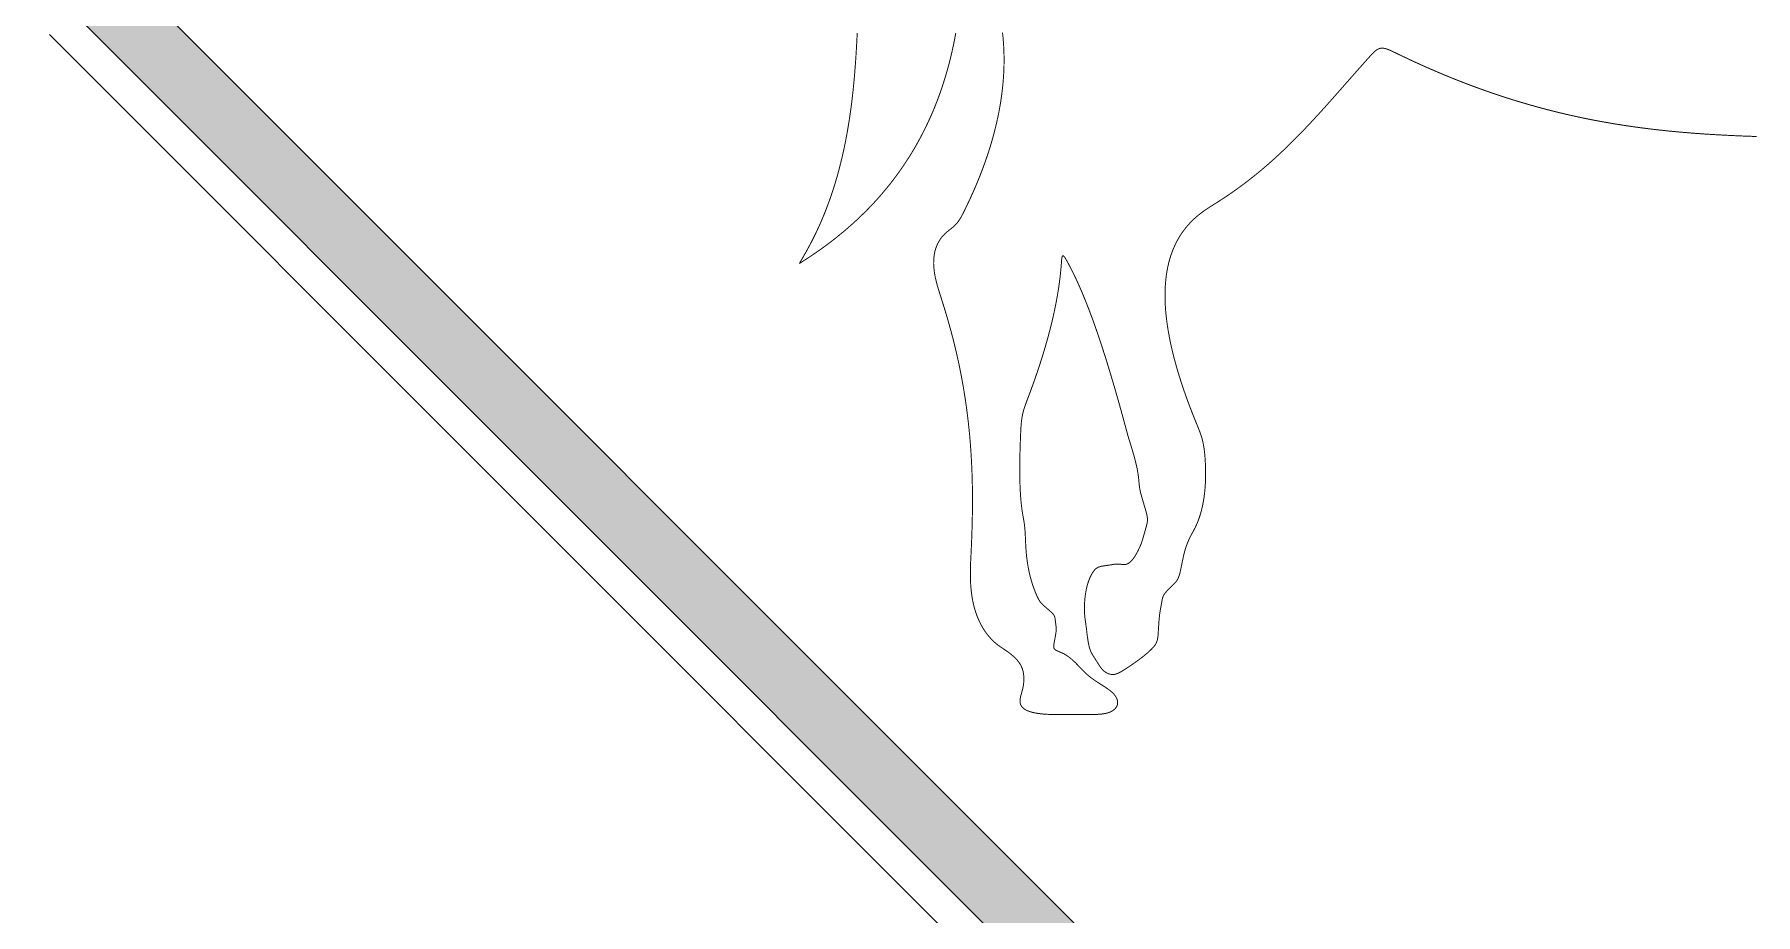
# Model space of a CAD drawing. Extents: x 126 to 330, y 37 to 256.
# Drawn here: x 128 to 235, y 92 to 146.7 of the extents above; entities that cross this region are included whole.
import ezdxf

# ---------------------------------------------------------------- set-up
doc = ezdxf.new("R2010")
doc.units = 0
doc.header["$MEASUREMENT"] = 0
doc.linetypes.add('CENTERX2', pattern=[101.6, 63.5, -12.7, 12.7, -12.7])
doc.layers.get('0').update_dxf_attribs({"linetype": 'CONTINUOUS'})
for name, color, linetype in [('L35', 3, 'CONTINUOUS'), ('LAYER_2', 7, 'CONTINUOUS'), ('TBLK25', 1, 'CONTINUOUS')]:
    doc.layers.add(name, color=color, linetype=linetype)

# ---------------------------------------------------------------- blocks, each defined once
blk = doc.blocks.new('HORSE')
at = {"layer": 'LAYER_2', "color": 20, "linetype": 'CONTINUOUS', "const_width": 0.003}
for points in [[(-2.4986, 6.7631), (-2.4988, 6.7581), (-2.4991, 6.7531), (-2.4993, 6.7481), (-2.4996, 6.7431), (-2.4998, 6.738), (-2.5001, 6.733), (-2.5004, 6.7279), (-2.5007, 6.7228), (-2.5009, 6.7177), (-2.5012, 6.7126), (-2.5015, 6.7075), (-2.5019, 6.7024), (-2.5022, 6.6972), (-2.5025, 6.6921), (-2.5028, 6.6869), (-2.5032, 6.6818), (-2.5035, 6.6766), (-2.5039, 6.6714), (-2.5043, 6.6662), (-2.5047, 6.661), (-2.5051, 6.6557), (-2.5055, 6.6505), (-2.5059, 6.6453), (-2.5063, 6.64), (-2.5067, 6.6348), (-2.5072, 6.6295), (-2.5076, 6.6242), (-2.5081, 6.6189), (-2.5086, 6.6136), (-2.5091, 6.6083), (-2.5096, 6.603), (-2.5101, 6.5977), (-2.5107, 6.5924), (-2.5112, 6.587), (-2.5118, 6.5817), (-2.5124, 6.5763), (-2.513, 6.571), (-2.5136, 6.5656), (-2.5142, 6.5602), (-2.5148, 6.5549), (-2.5155, 6.5495), (-2.5161, 6.5441), (-2.5168, 6.5387), (-2.5175, 6.5333), (-2.5182, 6.5279), (-2.519, 6.5225), (-2.5197, 6.517), (-2.5205, 6.5116), (-2.5213, 6.5062), (-2.5221, 6.5007), (-2.5229, 6.4953), (-2.5237, 6.4899), (-2.5246, 6.4844), (-2.5255, 6.479), (-2.5264, 6.4735), (-2.5273, 6.4681), (-2.5282, 6.4626), (-2.5292, 6.4571), (-2.5302, 6.4517), (-2.5311, 6.4462), (-2.5322, 6.4407), (-2.5332, 6.4352), (-2.5343, 6.4297), (-2.5353, 6.4243), (-2.5364, 6.4188), (-2.5376, 6.4133), (-2.5387, 6.4078), (-2.5399, 6.4023), (-2.5411, 6.3968), (-2.5423, 6.3913), (-2.5435, 6.3858), (-2.5448, 6.3803), (-2.546, 6.3748), (-2.5473, 6.3694), (-2.5487, 6.3639), (-2.55, 6.3584), (-2.5514, 6.3529), (-2.5528, 6.3474), (-2.5542, 6.3419), (-2.5557, 6.3364), (-2.5572, 6.3309), (-2.5587, 6.3254), (-2.5602, 6.3199), (-2.5618, 6.3144), (-2.5634, 6.3089), (-2.565, 6.3034), (-2.5666, 6.2979), (-2.5683, 6.2925), (-2.57, 6.287), (-2.5717, 6.2815), (-2.5735, 6.276), (-2.5753, 6.2705), (-2.5771, 6.2651), (-2.5789, 6.2596), (-2.5808, 6.2541), (-2.5827, 6.2487), (-2.5846, 6.2432), (-2.5866, 6.2378), (-2.5886, 6.2323), (-2.5906, 6.2269), (-2.5926, 6.2214), (-2.5947, 6.216), (-2.5968, 6.2106), (-2.599, 6.2051), (-2.6012, 6.1997), (-2.6034, 6.1943), (-2.6056, 6.1889), (-2.6079, 6.1835), (-2.6102, 6.1781), (-2.6125, 6.1727), (-2.6149, 6.1673), (-2.6173, 6.1619), (-2.6198, 6.1565), (-2.6223, 6.1512), (-2.6248, 6.1458), (-2.6273, 6.1404), (-2.6299, 6.1351), (-2.6325, 6.1297), (-2.6352, 6.1244), (-2.6379, 6.1191), (-2.6406, 6.1138), (-2.6434, 6.1085), (-2.6462, 6.1032), (-2.649, 6.0979), (-2.6519, 6.0926), (-2.6548, 6.0873), (-2.6577, 6.082), (-2.6606, 6.0769), (-2.6635, 6.0719), (-2.6662, 6.0671), (-2.6688, 6.0627), (-2.6711, 6.0587), (-2.6732, 6.0552), (-2.6749, 6.0523), (-2.6763, 6.05), (-2.6772, 6.0483), (-2.6778, 6.0472), (-2.6779, 6.0466), (-2.6775, 6.0465), (-2.6767, 6.0469), (-2.6755, 6.0476), (-2.6737, 6.0487), (-2.6715, 6.0502), (-2.6688, 6.0519), (-2.6658, 6.0538), (-2.6625, 6.056), (-2.6589, 6.0583), (-2.6551, 6.0608), (-2.6512, 6.0633), (-2.6473, 6.0659), (-2.6434, 6.0685), (-2.6395, 6.0711), (-2.6356, 6.0737), (-2.6317, 6.0764), (-2.6278, 6.079), (-2.624, 6.0817), (-2.6202, 6.0844), (-2.6163, 6.0871), (-2.6125, 6.0898), (-2.6087, 6.0925), (-2.605, 6.0952), (-2.6012, 6.0979), (-2.5974, 6.1007), (-2.5937, 6.1035), (-2.59, 6.1062), (-2.5863, 6.109), (-2.5826, 6.1118), (-2.5789, 6.1146), (-2.5752, 6.1175), (-2.5716, 6.1203), (-2.568, 6.1231), (-2.5643, 6.126), (-2.5607, 6.1289), (-2.5572, 6.1318), (-2.5536, 6.1347), (-2.55, 6.1376), (-2.5465, 6.1405), (-2.5429, 6.1434), (-2.5394, 6.1464), (-2.5359, 6.1493), (-2.5324, 6.1523), (-2.529, 6.1553), (-2.5255, 6.1583), (-2.5221, 6.1613), (-2.5186, 6.1643), (-2.5152, 6.1674), (-2.5118, 6.1704), (-2.5085, 6.1735), (-2.5051, 6.1766), (-2.5017, 6.1796), (-2.4984, 6.1827), (-2.4951, 6.1859), (-2.4918, 6.189), (-2.4885, 6.1921), (-2.4852, 6.1953), (-2.482, 6.1984), (-2.4787, 6.2016), (-2.4755, 6.2048), (-2.4723, 6.208), (-2.4691, 6.2112), (-2.4659, 6.2145), (-2.4627, 6.2177), (-2.4596, 6.221), (-2.4564, 6.2242), (-2.4533, 6.2275), (-2.4502, 6.2308), (-2.4471, 6.2341), (-2.444, 6.2375), (-2.441, 6.2408), (-2.4379, 6.2441), (-2.4349, 6.2475), (-2.4319, 6.2509), (-2.4289, 6.2543), (-2.4259, 6.2577), (-2.423, 6.2611), (-2.42, 6.2645), (-2.4171, 6.268), (-2.4142, 6.2714), (-2.4113, 6.2749), (-2.4084, 6.2784), (-2.4055, 6.2819), (-2.4026, 6.2854), (-2.3998, 6.289), (-2.397, 6.2925), (-2.3942, 6.2961), (-2.3914, 6.2996), (-2.3886, 6.3032), (-2.3859, 6.3068), (-2.3831, 6.3104), (-2.3804, 6.314), (-2.3777, 6.3177), (-2.375, 6.3213), (-2.3723, 6.325), (-2.3697, 6.3287), (-2.367, 6.3324), (-2.3644, 6.3361), (-2.3618, 6.3398), (-2.3592, 6.3436), (-2.3566, 6.3473), (-2.354, 6.3511), (-2.3515, 6.3549), (-2.349, 6.3587), (-2.3464, 6.3625), (-2.3439, 6.3663), (-2.3415, 6.3701), (-2.339, 6.374), (-2.3366, 6.3779), (-2.3341, 6.3817), (-2.3317, 6.3856), (-2.3293, 6.3895), (-2.3269, 6.3935), (-2.3246, 6.3974), (-2.3222, 6.4014), (-2.3199, 6.4053), (-2.3176, 6.4093), (-2.3153, 6.4133), (-2.313, 6.4173), (-2.3107, 6.4214), (-2.3085, 6.4254), (-2.3063, 6.4295), (-2.3041, 6.4336), (-2.3019, 6.4376), (-2.2997, 6.4417), (-2.2975, 6.4459), (-2.2954, 6.45), (-2.2933, 6.4541), (-2.2911, 6.4583), (-2.2891, 6.4625), (-2.287, 6.4667), (-2.2849, 6.4709), (-2.2829, 6.4751), (-2.2809, 6.4794), (-2.2789, 6.4836), (-2.2769, 6.4879), (-2.2749, 6.4922), (-2.2729, 6.4965), (-2.271, 6.5008), (-2.2691, 6.5051), (-2.2672, 6.5095), (-2.2653, 6.5138), (-2.2634, 6.5182), (-2.2616, 6.5226), (-2.2597, 6.527), (-2.2579, 6.5314), (-2.2561, 6.5359), (-2.2544, 6.5403), (-2.2526, 6.5448), (-2.2508, 6.5493), (-2.2491, 6.5538), (-2.2474, 6.5583), (-2.2457, 6.5628), (-2.244, 6.5674), (-2.2424, 6.572), (-2.2407, 6.5765), (-2.2391, 6.5811), (-2.2375, 6.5858), (-2.2359, 6.5904), (-2.2344, 6.595), (-2.2328, 6.5997), (-2.2313, 6.6044), (-2.2298, 6.6091), (-2.2283, 6.6138), (-2.2268, 6.6185), (-2.2254, 6.6232), (-2.2239, 6.628), (-2.2225, 6.6328), (-2.2211, 6.6376), (-2.2197, 6.6424), (-2.2183, 6.6472), (-2.217, 6.652), (-2.2157, 6.6569), (-2.2143, 6.6617), (-2.213, 6.6666), (-2.2118, 6.6715), (-2.2105, 6.6765), (-2.2093, 6.6814), (-2.208, 6.6864), (-2.2068, 6.6913), (-2.2057, 6.6963), (-2.2045, 6.7013), (-2.2033, 6.7063), (-2.2022, 6.7114), (-2.2011, 6.7164), (-2.2, 6.7215), (-2.1989, 6.7266), (-2.1979, 6.7317), (-2.1969, 6.7368), (-2.1958, 6.7419), (-2.1948, 6.7471), (-2.1939, 6.7523), (-2.1929, 6.7574), (-2.192, 6.7626)], [(-2.0465, 6.7644), (-2.046, 6.7597), (-2.0455, 6.755), (-2.045, 6.7503), (-2.0446, 6.7456), (-2.0442, 6.7409), (-2.0438, 6.7362), (-2.0435, 6.7314), (-2.0432, 6.7267), (-2.0429, 6.722), (-2.0426, 6.7172), (-2.0424, 6.7125), (-2.0422, 6.7077), (-2.042, 6.7029), (-2.0419, 6.6982), (-2.0418, 6.6934), (-2.0417, 6.6886), (-2.0417, 6.6838), (-2.0417, 6.679), (-2.0417, 6.6742), (-2.0417, 6.6693), (-2.0418, 6.6645), (-2.0419, 6.6597), (-2.042, 6.6548), (-2.0422, 6.65), (-2.0424, 6.6451), (-2.0426, 6.6402), (-2.0429, 6.6354), (-2.0432, 6.6305), (-2.0435, 6.6256), (-2.0438, 6.6207), (-2.0442, 6.6158), (-2.0446, 6.6109), (-2.045, 6.606), (-2.0455, 6.601), (-2.046, 6.5961), (-2.0465, 6.5912), (-2.0471, 6.5862), (-2.0476, 6.5813), (-2.0482, 6.5763), (-2.0489, 6.5713), (-2.0496, 6.5664), (-2.0503, 6.5614), (-2.051, 6.5564), (-2.0517, 6.5514), (-2.0525, 6.5464), (-2.0533, 6.5413), (-2.0542, 6.5363), (-2.0551, 6.5313), (-2.056, 6.5263), (-2.0569, 6.5212), (-2.0579, 6.5162), (-2.0589, 6.5111), (-2.0599, 6.506), (-2.061, 6.501), (-2.0621, 6.4959), (-2.0632, 6.4908), (-2.0643, 6.4857), (-2.0655, 6.4806), (-2.0667, 6.4755), (-2.0679, 6.4703), (-2.0692, 6.4652), (-2.0705, 6.4601), (-2.0718, 6.4549), (-2.0732, 6.4498), (-2.0746, 6.4446), (-2.076, 6.4395), (-2.0774, 6.4343), (-2.0789, 6.4291), (-2.0804, 6.4239), (-2.0819, 6.4187), (-2.0835, 6.4135), (-2.0851, 6.4083), (-2.0867, 6.4031), (-2.0884, 6.3979), (-2.09, 6.3926), (-2.0918, 6.3874), (-2.0935, 6.3822), (-2.0953, 6.3769), (-2.0971, 6.3716), (-2.0989, 6.3664), (-2.1008, 6.3611), (-2.1027, 6.3558), (-2.1046, 6.3505), (-2.1065, 6.3452), (-2.1085, 6.3399), (-2.1105, 6.3346), (-2.1126, 6.3293), (-2.1146, 6.3239), (-2.1167, 6.3186), (-2.1188, 6.3133), (-2.121, 6.3079), (-2.1232, 6.3026), (-2.1254, 6.2972), (-2.1277, 6.2918), (-2.1299, 6.2864), (-2.1322, 6.281), (-2.1346, 6.2757), (-2.1369, 6.2702), (-2.1393, 6.2648), (-2.1418, 6.2594), (-2.1442, 6.254), (-2.1467, 6.2486), (-2.1492, 6.2431), (-2.1518, 6.2377), (-2.1544, 6.2322), (-2.157, 6.2268), (-2.1596, 6.2213), (-2.1623, 6.2158), (-2.1649, 6.2103), (-2.1677, 6.2048), (-2.1705, 6.1994), (-2.1733, 6.194), (-2.1762, 6.1888), (-2.1793, 6.1837), (-2.1824, 6.1789), (-2.1857, 6.1743), (-2.1892, 6.17), (-2.1928, 6.1661), (-2.1965, 6.1625), (-2.2004, 6.1591), (-2.2043, 6.1559), (-2.2082, 6.1528), (-2.2121, 6.1498), (-2.2159, 6.1469), (-2.2196, 6.1438), (-2.2231, 6.1407), (-2.2265, 6.1375), (-2.2297, 6.1342), (-2.2328, 6.1308), (-2.2357, 6.1273), (-2.2384, 6.1237), (-2.241, 6.12), (-2.2434, 6.1161), (-2.2457, 6.1122), (-2.2478, 6.1082), (-2.2497, 6.1041), (-2.2515, 6.0999), (-2.2531, 6.0956), (-2.2546, 6.0912), (-2.2559, 6.0867), (-2.2571, 6.0821), (-2.2581, 6.0774), (-2.2589, 6.0726), (-2.2596, 6.0677), (-2.2601, 6.0627), (-2.2604, 6.0576), (-2.2606, 6.0524), (-2.2607, 6.0471), (-2.2606, 6.0417), (-2.2603, 6.0362), (-2.2598, 6.0306), (-2.2593, 6.0249), (-2.2585, 6.0191), (-2.2576, 6.0132), (-2.2565, 6.0072), (-2.2553, 6.0011), (-2.2539, 5.9949), (-2.2523, 5.9886), (-2.2507, 5.9823), (-2.2489, 5.9758), (-2.247, 5.9694), (-2.245, 5.9629), (-2.243, 5.9564), (-2.241, 5.9499), (-2.2389, 5.9435), (-2.2369, 5.9371), (-2.2349, 5.9308), (-2.233, 5.9246), (-2.231, 5.9184), (-2.2291, 5.9122), (-2.2272, 5.906), (-2.2253, 5.8999), (-2.2235, 5.8938), (-2.2217, 5.8877), (-2.2199, 5.8817), (-2.2181, 5.8756), (-2.2163, 5.8696), (-2.2146, 5.8636), (-2.2129, 5.8575), (-2.2112, 5.8515), (-2.2096, 5.8456), (-2.2079, 5.8396), (-2.2063, 5.8336), (-2.2047, 5.8277), (-2.2032, 5.8217), (-2.2016, 5.8158), (-2.2001, 5.8099), (-2.1986, 5.804), (-2.1972, 5.7981), (-2.1957, 5.7923), (-2.1943, 5.7864), (-2.1929, 5.7806), (-2.1915, 5.7747), (-2.1901, 5.7689), (-2.1888, 5.7631), (-2.1875, 5.7573), (-2.1862, 5.7516), (-2.1849, 5.7458), (-2.1837, 5.74), (-2.1824, 5.7343), (-2.1812, 5.7286), (-2.1801, 5.7228), (-2.1789, 5.7171), (-2.1777, 5.7114), (-2.1766, 5.7058), (-2.1755, 5.7001), (-2.1744, 5.6944), (-2.1734, 5.6888), (-2.1723, 5.6831), (-2.1713, 5.6775), (-2.1703, 5.6719), (-2.1693, 5.6663), (-2.1683, 5.6607), (-2.1674, 5.6551), (-2.1665, 5.6496), (-2.1656, 5.644), (-2.1647, 5.6384), (-2.1638, 5.6329), (-2.1629, 5.6274), (-2.1621, 5.6219), (-2.1613, 5.6164), (-2.1605, 5.6109), (-2.1597, 5.6054), (-2.1589, 5.5999), (-2.1582, 5.5945), (-2.1575, 5.589), (-2.1568, 5.5836), (-2.1561, 5.5781), (-2.1554, 5.5727), (-2.1547, 5.5673), (-2.1541, 5.5619), (-2.1535, 5.5565), (-2.1528, 5.5511), (-2.1523, 5.5458), (-2.1517, 5.5404), (-2.1511, 5.5351), (-2.1506, 5.5297), (-2.15, 5.5244), (-2.1495, 5.5191), (-2.149, 5.5137), (-2.1485, 5.5084), (-2.1481, 5.5032), (-2.1476, 5.4979), (-2.1472, 5.4926), (-2.1467, 5.4873), (-2.1463, 5.4821), (-2.1459, 5.4768), (-2.1456, 5.4716), (-2.1452, 5.4663), (-2.1448, 5.4611), (-2.1445, 5.4559), (-2.1442, 5.4507), (-2.1438, 5.4455), (-2.1435, 5.4403), (-2.1433, 5.4351), (-2.143, 5.43), (-2.1427, 5.4248), (-2.1425, 5.4197), (-2.1422, 5.4145), (-2.142, 5.4094), (-2.1418, 5.4042), (-2.1416, 5.3991), (-2.1414, 5.394), (-2.1412, 5.3889), (-2.1411, 5.3838), (-2.1409, 5.3787), (-2.1408, 5.3736), (-2.1407, 5.3685), (-2.1405, 5.3635), (-2.1404, 5.3584), (-2.1403, 5.3534), (-2.1403, 5.3483), (-2.1402, 5.3433), (-2.1401, 5.3382), (-2.1401, 5.3332), (-2.14, 5.3282), (-2.14, 5.3232), (-2.14, 5.3182), (-2.1399, 5.3132), (-2.1399, 5.3082), (-2.1399, 5.3032), (-2.14, 5.2982), (-2.14, 5.2932), (-2.14, 5.2883), (-2.1401, 5.2833), (-2.1401, 5.2784), (-2.1402, 5.2734), (-2.1402, 5.2685), (-2.1403, 5.2635), (-2.1404, 5.2586), (-2.1405, 5.2537), (-2.1406, 5.2488), (-2.1407, 5.2439), (-2.1408, 5.239), (-2.1409, 5.2341), (-2.141, 5.2292), (-2.1412, 5.2243), (-2.1413, 5.2194), (-2.1415, 5.2145), (-2.1416, 5.2096), (-2.1418, 5.2048), (-2.142, 5.1999), (-2.1421, 5.1951), (-2.1423, 5.1902), (-2.1425, 5.1854), (-2.1427, 5.1805), (-2.1429, 5.1757), (-2.1431, 5.1708), (-2.1433, 5.166), (-2.1435, 5.1612), (-2.1437, 5.1564), (-2.144, 5.1516), (-2.1442, 5.1467), (-2.1444, 5.1419), (-2.1447, 5.1371), (-2.1449, 5.1323), (-2.1451, 5.1275), (-2.1454, 5.1228), (-2.1456, 5.1179), (-2.1459, 5.113), (-2.1461, 5.1079), (-2.1463, 5.1026), (-2.1464, 5.097), (-2.1465, 5.0912), (-2.1465, 5.085), (-2.1465, 5.0784), (-2.1464, 5.0714), (-2.1462, 5.0642), (-2.1459, 5.0568), (-2.1456, 5.0493), (-2.1451, 5.0417), (-2.1445, 5.0341), (-2.1437, 5.0265), (-2.1428, 5.0191), (-2.1418, 5.0119), (-2.1407, 5.0047), (-2.1394, 4.9977), (-2.138, 4.9909), (-2.1365, 4.9842), (-2.1348, 4.9776), (-2.133, 4.9712), (-2.1311, 4.9649), (-2.1291, 4.9587), (-2.127, 4.9527), (-2.1247, 4.9468), (-2.1224, 4.9411), (-2.1199, 4.9355), (-2.1174, 4.93), (-2.1147, 4.9247), (-2.112, 4.9195), (-2.1091, 4.9145), (-2.1061, 4.9096), (-2.1031, 4.9048), (-2.1, 4.9002), (-2.0967, 4.8957), (-2.0934, 4.8914), (-2.09, 4.8872), (-2.0866, 4.8831), (-2.083, 4.8792), (-2.0794, 4.8754), (-2.0757, 4.8717), (-2.072, 4.8682), (-2.0681, 4.8648), (-2.0642, 4.8616), (-2.0603, 4.8585), (-2.0563, 4.8556), (-2.0522, 4.8527), (-2.0481, 4.8499), (-2.0439, 4.8471), (-2.0396, 4.8442), (-2.0353, 4.8413), (-2.031, 4.8383), (-2.0266, 4.8351), (-2.0221, 4.8317), (-2.0177, 4.8281), (-2.0133, 4.8243), (-2.009, 4.8204), (-2.0049, 4.8163), (-2.001, 4.8121), (-1.9974, 4.8078), (-1.9941, 4.8033), (-1.9912, 4.7989), (-1.9887, 4.7943), (-1.9866, 4.7896), (-1.9848, 4.7849), (-1.9833, 4.7801), (-1.9821, 4.7752), (-1.9812, 4.7702), (-1.9806, 4.7652), (-1.9801, 4.76), (-1.98, 4.7548), (-1.98, 4.7496), (-1.9803, 4.7443), (-1.9808, 4.739), (-1.9815, 4.7336), (-1.9824, 4.7283), (-1.9836, 4.7229), (-1.9849, 4.7176), (-1.9864, 4.7123), (-1.9878, 4.7071), (-1.9892, 4.702), (-1.9904, 4.6971), (-1.9913, 4.6923), (-1.9919, 4.6876), (-1.992, 4.6832), (-1.9916, 4.6791), (-1.9906, 4.6751), (-1.9891, 4.6714), (-1.987, 4.668), (-1.9843, 4.6647), (-1.9811, 4.6618), (-1.9773, 4.659), (-1.973, 4.6565), (-1.9681, 4.6543), (-1.9627, 4.6522), (-1.9568, 4.6504), (-1.9506, 4.6488), (-1.9439, 4.6474), (-1.937, 4.6462), (-1.9297, 4.6453), (-1.9222, 4.6444), (-1.9145, 4.6438), (-1.9067, 4.6433), (-1.8987, 4.643), (-1.8906, 4.6428), (-1.8824, 4.6426), (-1.8742, 4.6426), (-1.8659, 4.6425), (-1.8575, 4.6425), (-1.8492, 4.6425), (-1.8408, 4.6425), (-1.8325, 4.6425), (-1.8242, 4.6425), (-1.8158, 4.6425), (-1.8075, 4.6425), (-1.7992, 4.6425), (-1.7908, 4.6425), (-1.7825, 4.6425), (-1.7742, 4.6426), (-1.7661, 4.6427), (-1.7582, 4.6429), (-1.7506, 4.6432), (-1.7434, 4.6437), (-1.7366, 4.6443), (-1.7303, 4.6452), (-1.7245, 4.6463), (-1.7193, 4.6477), (-1.7146, 4.6492), (-1.7104, 4.6509), (-1.7066, 4.6528), (-1.7033, 4.6549), (-1.7003, 4.657), (-1.6977, 4.6593), (-1.6954, 4.6617), (-1.6934, 4.6641), (-1.6917, 4.6666), (-1.6904, 4.6692), (-1.6894, 4.6718), (-1.6886, 4.6746), (-1.6882, 4.6774), (-1.6882, 4.6803), (-1.6884, 4.6833), (-1.6889, 4.6863), (-1.6898, 4.6894), (-1.691, 4.6925), (-1.6925, 4.6956), (-1.6943, 4.6988), (-1.6964, 4.7019), (-1.6988, 4.7049), (-1.7015, 4.7079), (-1.7045, 4.7108), (-1.7078, 4.7137), (-1.7112, 4.7165), (-1.7147, 4.7193), (-1.7184, 4.722), (-1.7222, 4.7246), (-1.726, 4.7272), (-1.7298, 4.7297), (-1.7336, 4.7322), (-1.7374, 4.7346), (-1.7413, 4.737), (-1.7451, 4.7395), (-1.7489, 4.7419), (-1.7527, 4.7444), (-1.7565, 4.7469), (-1.7603, 4.7495), (-1.7641, 4.7521), (-1.768, 4.7549), (-1.7718, 4.7578), (-1.7757, 4.7609), (-1.7796, 4.7641), (-1.7836, 4.7676), (-1.7876, 4.7713), (-1.7917, 4.7752), (-1.7958, 4.7794), (-1.8, 4.7837), (-1.8042, 4.7881), (-1.8085, 4.7925), (-1.8128, 4.7969), (-1.817, 4.8012), (-1.8213, 4.8055), (-1.8256, 4.8095), (-1.8299, 4.8134), (-1.8342, 4.817), (-1.8385, 4.8204), (-1.8428, 4.8236), (-1.8471, 4.8265), (-1.8514, 4.8292), (-1.8556, 4.8316), (-1.8599, 4.8337), (-1.8641, 4.8355), (-1.8682, 4.8372), (-1.872, 4.8388), (-1.8755, 4.8403), (-1.8787, 4.8418), (-1.8814, 4.8434), (-1.8836, 4.8451), (-1.8852, 4.8471), (-1.8863, 4.8492), (-1.8869, 4.8514), (-1.8872, 4.8538), (-1.8872, 4.8563), (-1.887, 4.8588), (-1.8866, 4.8614), (-1.8861, 4.864), (-1.8856, 4.8667), (-1.8852, 4.8693), (-1.8847, 4.8719), (-1.8842, 4.8745), (-1.8837, 4.8772), (-1.8832, 4.8798), (-1.8828, 4.8824), (-1.8823, 4.885), (-1.8818, 4.8877), (-1.8814, 4.8903), (-1.8809, 4.8929), (-1.8805, 4.8954), (-1.8801, 4.8979), (-1.8798, 4.9004), (-1.8796, 4.9028), (-1.8794, 4.9051), (-1.8793, 4.9073), (-1.8794, 4.9094), (-1.8794, 4.9115), (-1.8795, 4.9136), (-1.8797, 4.9155), (-1.8799, 4.9175), (-1.8802, 4.9194), (-1.8804, 4.9213), (-1.8806, 4.9232), (-1.8809, 4.9251), (-1.8811, 4.927), (-1.8814, 4.929), (-1.8816, 4.9309), (-1.8818, 4.9328), (-1.8821, 4.9347), (-1.8823, 4.9366), (-1.8825, 4.9385), (-1.8828, 4.9404), (-1.8831, 4.9423), (-1.8835, 4.9442), (-1.884, 4.9461), (-1.8847, 4.9479), (-1.8855, 4.9497), (-1.8864, 4.9515), (-1.8876, 4.9533), (-1.889, 4.9551), (-1.8905, 4.9568), (-1.8921, 4.9585), (-1.8939, 4.9602), (-1.8957, 4.9619), (-1.8976, 4.9635), (-1.8995, 4.9652), (-1.9014, 4.9669), (-1.9033, 4.9686), (-1.9052, 4.9702), (-1.9071, 4.9719), (-1.909, 4.9736), (-1.9109, 4.9752), (-1.9128, 4.9769), (-1.9147, 4.9786), (-1.9166, 4.9802), (-1.9185, 4.9819), (-1.9204, 4.9836), (-1.9222, 4.9854), (-1.924, 4.9872), (-1.9257, 4.989), (-1.9274, 4.9909), (-1.929, 4.9929), (-1.9305, 4.995), (-1.9319, 4.9971), (-1.9332, 4.9994), (-1.9346, 5.0019), (-1.9359, 5.0044), (-1.9372, 5.0072), (-1.9386, 5.01), (-1.9399, 5.0131), (-1.9414, 5.0164), (-1.9428, 5.0199), (-1.9444, 5.0236), (-1.9459, 5.0275), (-1.9475, 5.0316), (-1.9491, 5.0359), (-1.9507, 5.0404), (-1.9524, 5.0452), (-1.954, 5.0502), (-1.9556, 5.0553), (-1.9572, 5.0607), (-1.9588, 5.0664), (-1.9603, 5.0722), (-1.9618, 5.0783), (-1.9633, 5.0846), (-1.9647, 5.0912), (-1.966, 5.098), (-1.9673, 5.105), (-1.9685, 5.1123), (-1.9696, 5.1198), (-1.9706, 5.1275), (-1.9716, 5.1356), (-1.9724, 5.1438), (-1.9731, 5.1523), (-1.9737, 5.1611), (-1.9742, 5.1699), (-1.9746, 5.1789), (-1.975, 5.1877), (-1.9754, 5.1963), (-1.9758, 5.2047), (-1.9763, 5.2126), (-1.9768, 5.22), (-1.9775, 5.2269), (-1.9782, 5.2331), (-1.979, 5.2389), (-1.9799, 5.2444), (-1.9808, 5.2496), (-1.9817, 5.2546), (-1.9826, 5.2595), (-1.9835, 5.2644), (-1.9843, 5.2694), (-1.9851, 5.2745), (-1.9858, 5.2796), (-1.9865, 5.2849), (-1.9872, 5.2902), (-1.9878, 5.2956), (-1.9884, 5.3011), (-1.9889, 5.3067), (-1.9894, 5.3124), (-1.9899, 5.3181), (-1.9903, 5.3239), (-1.9907, 5.3298), (-1.9911, 5.3357), (-1.9914, 5.3417), (-1.9917, 5.3478), (-1.9919, 5.3539), (-1.9921, 5.3602), (-1.9923, 5.3664), (-1.9925, 5.3728), (-1.9926, 5.3792), (-1.9927, 5.3856), (-1.9928, 5.3921), (-1.9928, 5.3987), (-1.9928, 5.4053), (-1.9928, 5.412), (-1.9928, 5.4187), (-1.9927, 5.4255), (-1.9926, 5.4323), (-1.9925, 5.4392), (-1.9924, 5.4461), (-1.9922, 5.4531), (-1.992, 5.4601), (-1.9918, 5.4671), (-1.9916, 5.4742), (-1.9914, 5.4813), (-1.9911, 5.4885), (-1.9909, 5.4956), (-1.9906, 5.5029), (-1.9903, 5.5101), (-1.99, 5.5174), (-1.9896, 5.5247), (-1.9893, 5.532), (-1.9888, 5.5392), (-1.9883, 5.5465), (-1.9876, 5.5537), (-1.9867, 5.5607), (-1.9857, 5.5677), (-1.9844, 5.5745), (-1.9829, 5.5812), (-1.9812, 5.5878), (-1.9793, 5.5942), (-1.9772, 5.6005), (-1.975, 5.6067), (-1.9728, 5.6129), (-1.9705, 5.619), (-1.9682, 5.625), (-1.9659, 5.6311), (-1.9636, 5.6371), (-1.9614, 5.6431), (-1.9592, 5.6491), (-1.957, 5.655), (-1.9548, 5.661), (-1.9527, 5.6669), (-1.9505, 5.6728), (-1.9484, 5.6786), (-1.9464, 5.6845), (-1.9443, 5.6903), (-1.9423, 5.6962), (-1.9403, 5.702), (-1.9384, 5.7077), (-1.9364, 5.7135), (-1.9345, 5.7192), (-1.9326, 5.7249), (-1.9307, 5.7306), (-1.9289, 5.7363), (-1.9271, 5.742), (-1.9253, 5.7476), (-1.9235, 5.7532), (-1.9218, 5.7588), (-1.9201, 5.7644), (-1.9184, 5.77), (-1.9167, 5.7755), (-1.9151, 5.781), (-1.9134, 5.7865), (-1.9118, 5.792), (-1.9103, 5.7975), (-1.9087, 5.8029), (-1.9072, 5.8083), (-1.9057, 5.8137), (-1.9042, 5.8191), (-1.9028, 5.8245), (-1.9014, 5.8298), (-1.9, 5.8351), (-1.8986, 5.8404), (-1.8973, 5.8457), (-1.8959, 5.851), (-1.8946, 5.8562), (-1.8934, 5.8614), (-1.8921, 5.8666), (-1.8909, 5.8718), (-1.8897, 5.877), (-1.8885, 5.8821), (-1.8874, 5.8872), (-1.8862, 5.8923), (-1.8852, 5.8974), (-1.8841, 5.9025), (-1.883, 5.9075), (-1.882, 5.9125), (-1.881, 5.9176), (-1.88, 5.9225), (-1.8791, 5.9275), (-1.8782, 5.9324), (-1.8772, 5.9374), (-1.8764, 5.9423), (-1.8755, 5.9471), (-1.8747, 5.952), (-1.8739, 5.9568), (-1.8731, 5.9617), (-1.8724, 5.9665), (-1.8716, 5.9713), (-1.8709, 5.976), (-1.8703, 5.9808), (-1.8696, 5.9855), (-1.869, 5.9902), (-1.8684, 5.9949), (-1.8678, 5.9995), (-1.8672, 6.0042), (-1.8667, 6.0088), (-1.8662, 6.0134), (-1.8657, 6.018), (-1.8653, 6.0226), (-1.8648, 6.0271), (-1.8644, 6.0316), (-1.864, 6.0361), (-1.8637, 6.0406), (-1.8634, 6.0451), (-1.863, 6.0495), (-1.8627, 6.0538), (-1.8624, 6.0578), (-1.862, 6.0615), (-1.8615, 6.0647), (-1.8608, 6.0672), (-1.8601, 6.0691), (-1.8591, 6.0701), (-1.8579, 6.0702), (-1.8566, 6.0695), (-1.8551, 6.068), (-1.8535, 6.066), (-1.8517, 6.0634), (-1.8499, 6.0604), (-1.8481, 6.0572), (-1.8462, 6.0539), (-1.8443, 6.0505), (-1.8424, 6.047), (-1.8406, 6.0436), (-1.8387, 6.04), (-1.8368, 6.0365), (-1.835, 6.0329), (-1.8331, 6.0293), (-1.8313, 6.0256), (-1.8294, 6.022), (-1.8275, 6.0182), (-1.8257, 6.0145), (-1.8238, 6.0107), (-1.822, 6.0069), (-1.8202, 6.003), (-1.8183, 5.9991), (-1.8165, 5.9952), (-1.8147, 5.9912), (-1.8128, 5.9872), (-1.811, 5.9832), (-1.8092, 5.9791), (-1.8073, 5.975), (-1.8055, 5.9709), (-1.8037, 5.9667), (-1.8019, 5.9625), (-1.8, 5.9583), (-1.7982, 5.954), (-1.7964, 5.9497), (-1.7946, 5.9453), (-1.7928, 5.9409), (-1.791, 5.9365), (-1.7892, 5.9321), (-1.7874, 5.9276), (-1.7856, 5.923), (-1.7837, 5.9185), (-1.7819, 5.9139), (-1.7801, 5.9092), (-1.7783, 5.9046), (-1.7765, 5.8999), (-1.7747, 5.8951), (-1.7729, 5.8903), (-1.7711, 5.8855), (-1.7693, 5.8807), (-1.7675, 5.8758), (-1.7657, 5.8709), (-1.7639, 5.8659), (-1.7621, 5.8609), (-1.7603, 5.8559), (-1.7585, 5.8508), (-1.7567, 5.8457), (-1.7549, 5.8405), (-1.7531, 5.8354), (-1.7513, 5.8301), (-1.7495, 5.8249), (-1.7477, 5.8196), (-1.7459, 5.8143), (-1.7441, 5.8089), (-1.7423, 5.8035), (-1.7405, 5.7981), (-1.7387, 5.7926), (-1.7369, 5.7871), (-1.7351, 5.7815), (-1.7333, 5.7759), (-1.7315, 5.7703), (-1.7297, 5.7647), (-1.7278, 5.759), (-1.726, 5.7532), (-1.7242, 5.7475), (-1.7224, 5.7416), (-1.7206, 5.7358), (-1.7188, 5.7299), (-1.7169, 5.724), (-1.7151, 5.718), (-1.7133, 5.712), (-1.7115, 5.706), (-1.7096, 5.6999), (-1.7078, 5.6938), (-1.706, 5.6877), (-1.7041, 5.6815), (-1.7023, 5.6752), (-1.7005, 5.669), (-1.6986, 5.6627), (-1.6968, 5.6563), (-1.6949, 5.65), (-1.6931, 5.6435), (-1.6912, 5.6371), (-1.6894, 5.6306), (-1.6875, 5.6241), (-1.6857, 5.6175), (-1.6838, 5.6109), (-1.6819, 5.6042), (-1.6801, 5.5975), (-1.6782, 5.5908), (-1.6763, 5.584), (-1.6744, 5.5772), (-1.6725, 5.5704), (-1.6707, 5.5635), (-1.6688, 5.5566), (-1.6669, 5.5498), (-1.6651, 5.5432), (-1.6634, 5.5368), (-1.6618, 5.5309), (-1.6603, 5.5256), (-1.6591, 5.5208), (-1.658, 5.5169), (-1.6572, 5.5138), (-1.6565, 5.5113), (-1.6559, 5.5092), (-1.6553, 5.5072), (-1.6547, 5.5052), (-1.654, 5.5028), (-1.6531, 5.4998), (-1.6519, 5.496), (-1.6504, 5.4912), (-1.6486, 5.4855), (-1.6466, 5.4791), (-1.6445, 5.472), (-1.6422, 5.4646), (-1.64, 5.4569), (-1.6377, 5.4491), (-1.6356, 5.4413), (-1.6336, 5.4338), (-1.6318, 5.4265), (-1.6301, 5.4195), (-1.6286, 5.4127), (-1.6273, 5.4061), (-1.6261, 5.3998), (-1.625, 5.3937), (-1.6242, 5.3879), (-1.6234, 5.3822), (-1.6228, 5.3769), (-1.6223, 5.3717), (-1.6219, 5.3666), (-1.6214, 5.3618), (-1.621, 5.3571), (-1.6204, 5.3525), (-1.6198, 5.348), (-1.6191, 5.3437), (-1.6182, 5.3394), (-1.6173, 5.3352), (-1.6162, 5.331), (-1.6152, 5.3269), (-1.614, 5.3228), (-1.6128, 5.3187), (-1.6117, 5.3146), (-1.6105, 5.3106), (-1.6093, 5.3065), (-1.6081, 5.3025), (-1.6069, 5.2984), (-1.6057, 5.2944), (-1.6045, 5.2903), (-1.6033, 5.2862), (-1.6021, 5.2822), (-1.6009, 5.2781), (-1.5998, 5.2741), (-1.5987, 5.2701), (-1.5977, 5.2661), (-1.5969, 5.2621), (-1.5962, 5.2582), (-1.5957, 5.2544), (-1.5955, 5.2507), (-1.5955, 5.247), (-1.5957, 5.2434), (-1.5962, 5.2399), (-1.5968, 5.2365), (-1.5975, 5.2331), (-1.5984, 5.2297), (-1.5993, 5.2263), (-1.6002, 5.223), (-1.6012, 5.2196), (-1.6021, 5.2163), (-1.6031, 5.213), (-1.604, 5.2096), (-1.605, 5.2063), (-1.6059, 5.2029), (-1.6069, 5.1996), (-1.6078, 5.1963), (-1.6088, 5.1929), (-1.6098, 5.1895), (-1.6108, 5.1861), (-1.612, 5.1825), (-1.6132, 5.1788), (-1.6146, 5.1749), (-1.6162, 5.1709), (-1.618, 5.1665), (-1.62, 5.162), (-1.6223, 5.1572), (-1.6247, 5.1523), (-1.6272, 5.1474), (-1.6299, 5.1426), (-1.6327, 5.1379), (-1.6355, 5.1334), (-1.6384, 5.1292), (-1.6412, 5.1254), (-1.6441, 5.1221), (-1.6469, 5.1191), (-1.6498, 5.1165), (-1.6527, 5.1143), (-1.6555, 5.1125), (-1.6584, 5.1111), (-1.6612, 5.1101), (-1.6641, 5.1095), (-1.6669, 5.1092), (-1.6698, 5.1092), (-1.6727, 5.1094), (-1.6756, 5.1097), (-1.6785, 5.11), (-1.6814, 5.1103), (-1.6844, 5.1105), (-1.6874, 5.1106), (-1.6904, 5.1106), (-1.6934, 5.1104), (-1.6965, 5.1101), (-1.6996, 5.1098), (-1.7026, 5.1093), (-1.7057, 5.1089), (-1.7088, 5.1084), (-1.7119, 5.1079), (-1.715, 5.1075), (-1.7181, 5.107), (-1.7212, 5.1065), (-1.7243, 5.106), (-1.7274, 5.1056), (-1.7305, 5.1051), (-1.7336, 5.1046), (-1.7367, 5.1041), (-1.7398, 5.1035), (-1.7429, 5.1028), (-1.746, 5.1019), (-1.749, 5.1006), (-1.752, 5.099), (-1.755, 5.0969), (-1.758, 5.0943), (-1.7609, 5.0911), (-1.7638, 5.0874), (-1.7666, 5.0832), (-1.7693, 5.0785), (-1.7719, 5.0736), (-1.7744, 5.0683), (-1.7766, 5.0629), (-1.7787, 5.0573), (-1.7807, 5.0516), (-1.7824, 5.0458), (-1.7839, 5.04), (-1.7853, 5.0341), (-1.7865, 5.028), (-1.7876, 5.022), (-1.7885, 5.0158), (-1.7893, 5.0095), (-1.79, 5.0032), (-1.7906, 4.9969), (-1.791, 4.9905), (-1.7913, 4.9842), (-1.7915, 4.9779), (-1.7916, 4.9718), (-1.7915, 4.9658), (-1.7913, 4.96), (-1.7909, 4.9544), (-1.7905, 4.949), (-1.7899, 4.9438), (-1.7893, 4.9388), (-1.7886, 4.9338), (-1.7879, 4.929), (-1.7873, 4.9242), (-1.7866, 4.9194), (-1.7859, 4.9146), (-1.7853, 4.9098), (-1.7847, 4.9051), (-1.7841, 4.9003), (-1.7836, 4.8955), (-1.783, 4.8908), (-1.7824, 4.886), (-1.7817, 4.8812), (-1.781, 4.8764), (-1.7803, 4.8717), (-1.7795, 4.867), (-1.7787, 4.8625), (-1.7777, 4.858), (-1.7767, 4.8538), (-1.7756, 4.8497), (-1.7744, 4.8459), (-1.7731, 4.8423), (-1.7718, 4.839), (-1.7703, 4.8358), (-1.7688, 4.8329), (-1.7672, 4.83), (-1.7656, 4.8273), (-1.7639, 4.8246), (-1.7622, 4.822), (-1.7606, 4.8194), (-1.7589, 4.8168), (-1.7572, 4.8141), (-1.7556, 4.8115), (-1.7539, 4.8089), (-1.7522, 4.8063), (-1.7506, 4.8036), (-1.7489, 4.801), (-1.7472, 4.7984), (-1.7455, 4.7958), (-1.7438, 4.7932), (-1.7421, 4.7907), (-1.7403, 4.7882), (-1.7385, 4.7859), (-1.7366, 4.7836), (-1.7346, 4.7815), (-1.7325, 4.7795), (-1.7304, 4.7776), (-1.7282, 4.7759), (-1.7259, 4.7744), (-1.7236, 4.7729), (-1.7212, 4.7717), (-1.7189, 4.7706), (-1.7165, 4.7696), (-1.7141, 4.7688), (-1.7117, 4.7682), (-1.7094, 4.7677), (-1.707, 4.7674), (-1.7046, 4.7672), (-1.7022, 4.7672), (-1.6998, 4.7674), (-1.6974, 4.7677), (-1.695, 4.7682), (-1.6926, 4.7689), (-1.69, 4.7698), (-1.6872, 4.7709), (-1.6841, 4.7724), (-1.6807, 4.7742), (-1.6769, 4.7763), (-1.6726, 4.7789), (-1.6679, 4.7818), (-1.6626, 4.7851), (-1.6571, 4.7887), (-1.6513, 4.7926), (-1.6453, 4.7966), (-1.6393, 4.8008), (-1.6334, 4.805), (-1.6275, 4.8091), (-1.6219, 4.8132), (-1.6166, 4.8172), (-1.6115, 4.8212), (-1.6066, 4.825), (-1.6019, 4.8288), (-1.5975, 4.8325), (-1.5934, 4.8361), (-1.5894, 4.8397), (-1.5857, 4.8431), (-1.5823, 4.8465), (-1.5791, 4.8499), (-1.5762, 4.8532), (-1.5736, 4.8565), (-1.5712, 4.8598), (-1.5692, 4.8631), (-1.5675, 4.8664), (-1.5661, 4.8699), (-1.565, 4.8733), (-1.5641, 4.8768), (-1.5635, 4.8803), (-1.563, 4.8838), (-1.5626, 4.8874), (-1.5623, 4.891), (-1.5621, 4.8946), (-1.5619, 4.8981), (-1.5616, 4.9017), (-1.5614, 4.9053), (-1.5611, 4.9089), (-1.5609, 4.9125), (-1.5607, 4.9161), (-1.5604, 4.9196), (-1.5602, 4.9232), (-1.56, 4.9268), (-1.5597, 4.9304), (-1.5595, 4.9339), (-1.5592, 4.9374), (-1.5589, 4.9408), (-1.5586, 4.9442), (-1.5583, 4.9474), (-1.558, 4.9506), (-1.5576, 4.9536), (-1.5572, 4.9566), (-1.5568, 4.9594), (-1.5563, 4.9622), (-1.5559, 4.9649), (-1.5554, 4.9676), (-1.555, 4.9702), (-1.5545, 4.9729), (-1.554, 4.9755), (-1.5535, 4.9781), (-1.553, 4.9807), (-1.5526, 4.9834), (-1.5521, 4.986), (-1.5516, 4.9886), (-1.5511, 4.9912), (-1.5507, 4.9939), (-1.5502, 4.9965), (-1.5497, 4.9991), (-1.5491, 5.0017), (-1.5485, 5.0043), (-1.5477, 5.0068), (-1.5469, 5.0093), (-1.5458, 5.0118), (-1.5446, 5.0142), (-1.5432, 5.0166), (-1.5416, 5.0189), (-1.5399, 5.0211), (-1.538, 5.0234), (-1.536, 5.0256), (-1.5339, 5.0277), (-1.5318, 5.0299), (-1.5297, 5.032), (-1.5275, 5.0342), (-1.5254, 5.0363), (-1.5233, 5.0385), (-1.5211, 5.0406), (-1.519, 5.0428), (-1.5168, 5.0449), (-1.5147, 5.0471), (-1.5125, 5.0492), (-1.5104, 5.0514), (-1.5083, 5.0537), (-1.5061, 5.0562), (-1.5041, 5.059), (-1.502, 5.0623), (-1.5, 5.0662), (-1.4981, 5.0708), (-1.4963, 5.0761), (-1.4945, 5.0824), (-1.4929, 5.0894), (-1.4912, 5.0969), (-1.4896, 5.1049), (-1.4879, 5.1132), (-1.4863, 5.1215), (-1.4845, 5.1298), (-1.4827, 5.1378), (-1.4808, 5.1455), (-1.4788, 5.1527), (-1.4768, 5.1597), (-1.4746, 5.1662), (-1.4723, 5.1725), (-1.47, 5.1785), (-1.4676, 5.1841), (-1.4652, 5.1896), (-1.4626, 5.1947), (-1.4601, 5.1997), (-1.4575, 5.2046), (-1.4549, 5.2093), (-1.4523, 5.214), (-1.4498, 5.2187), (-1.4473, 5.2234), (-1.445, 5.2282), (-1.4427, 5.2331), (-1.4405, 5.2381), (-1.4384, 5.2432), (-1.4364, 5.2485), (-1.4345, 5.2539), (-1.4327, 5.2593), (-1.4309, 5.2649), (-1.4293, 5.2706), (-1.4277, 5.2763), (-1.4263, 5.2821), (-1.4249, 5.2881), (-1.4236, 5.2941), (-1.4224, 5.3002), (-1.4212, 5.3063), (-1.4202, 5.3126), (-1.4192, 5.3189), (-1.4184, 5.3254), (-1.4176, 5.3319), (-1.4169, 5.3385), (-1.4163, 5.3452), (-1.4157, 5.3519), (-1.4153, 5.3588), (-1.4149, 5.3658), (-1.4147, 5.3728), (-1.4145, 5.3799), (-1.4144, 5.3871), (-1.4144, 5.3944), (-1.4144, 5.4018), (-1.4146, 5.4092), (-1.4148, 5.4168), (-1.4152, 5.4244), (-1.4156, 5.4321), (-1.4161, 5.4399), (-1.4167, 5.4478), (-1.4174, 5.4556), (-1.4183, 5.4635), (-1.4193, 5.4713), (-1.4206, 5.479), (-1.422, 5.4866), (-1.4237, 5.494), (-1.4256, 5.5013), (-1.4278, 5.5084), (-1.4301, 5.5153), (-1.4325, 5.5222), (-1.4351, 5.5289), (-1.4377, 5.5355), (-1.4404, 5.5421), (-1.4431, 5.5486), (-1.4457, 5.5551), (-1.4484, 5.5616), (-1.4509, 5.568), (-1.4535, 5.5744), (-1.456, 5.5808), (-1.4585, 5.5872), (-1.4609, 5.5936), (-1.4633, 5.5999), (-1.4657, 5.6062), (-1.4681, 5.6125), (-1.4704, 5.6187), (-1.4726, 5.625), (-1.4749, 5.6312), (-1.4771, 5.6373), (-1.4792, 5.6435), (-1.4814, 5.6496), (-1.4834, 5.6557), (-1.4855, 5.6618), (-1.4875, 5.6679), (-1.4895, 5.6739), (-1.4915, 5.6799), (-1.4934, 5.6859), (-1.4952, 5.6918), (-1.4971, 5.6978), (-1.4989, 5.7037), (-1.5007, 5.7096), (-1.5024, 5.7154), (-1.5041, 5.7212), (-1.5057, 5.727), (-1.5073, 5.7328), (-1.5089, 5.7386), (-1.5105, 5.7443), (-1.512, 5.75), (-1.5135, 5.7557), (-1.5149, 5.7613), (-1.5163, 5.7669), (-1.5176, 5.7725), (-1.519, 5.7781), (-1.5202, 5.7836), (-1.5215, 5.7891), (-1.5227, 5.7946), (-1.5239, 5.8001), (-1.525, 5.8055), (-1.5261, 5.8109), (-1.5271, 5.8163), (-1.5281, 5.8217), (-1.5291, 5.827), (-1.5301, 5.8323), (-1.531, 5.8376), (-1.5318, 5.8428), (-1.5326, 5.848), (-1.5334, 5.8532), (-1.5342, 5.8584), (-1.5349, 5.8635), (-1.5355, 5.8686), (-1.5361, 5.8737), (-1.5367, 5.8788), (-1.5373, 5.8838), (-1.5378, 5.8888), (-1.5382, 5.8937), (-1.5387, 5.8987), (-1.5391, 5.9036), (-1.5394, 5.9085), (-1.5397, 5.9133), (-1.54, 5.9182), (-1.5402, 5.923), (-1.5404, 5.9278), (-1.5405, 5.9325), (-1.5406, 5.9372), (-1.5407, 5.9419), (-1.5407, 5.9466), (-1.5407, 5.9512), (-1.5406, 5.9558), (-1.5405, 5.9604), (-1.5404, 5.9649), (-1.5402, 5.9694), (-1.54, 5.9739), (-1.5397, 5.9784), (-1.5394, 5.9828), (-1.539, 5.9872), (-1.5386, 5.9916), (-1.5382, 5.9959), (-1.5377, 6.0002), (-1.5372, 6.0045), (-1.5367, 6.0088), (-1.536, 6.013), (-1.5354, 6.0172), (-1.5347, 6.0214), (-1.534, 6.0255), (-1.5332, 6.0296), (-1.5324, 6.0337), (-1.5315, 6.0377), (-1.5306, 6.0417), (-1.5297, 6.0457), (-1.5287, 6.0497), (-1.5276, 6.0536), (-1.5266, 6.0575), (-1.5255, 6.0614), (-1.5243, 6.0652), (-1.5231, 6.069), (-1.5218, 6.0728), (-1.5205, 6.0765), (-1.5192, 6.0802), (-1.5178, 6.0839), (-1.5164, 6.0876), (-1.5149, 6.0912), (-1.5134, 6.0948), (-1.5118, 6.0983), (-1.5102, 6.1019), (-1.5086, 6.1054), (-1.5069, 6.1088), (-1.5051, 6.1123), (-1.5034, 6.1157), (-1.5015, 6.119), (-1.4997, 6.1224), (-1.4977, 6.1257), (-1.4958, 6.1289), (-1.4938, 6.1322), (-1.4917, 6.1354), (-1.4896, 6.1386), (-1.4875, 6.1417), (-1.4853, 6.1448), (-1.483, 6.1479), (-1.4807, 6.151), (-1.4784, 6.154), (-1.476, 6.157), (-1.4736, 6.1599), (-1.4711, 6.1629), (-1.4686, 6.1658), (-1.466, 6.1686), (-1.4634, 6.1714), (-1.4608, 6.1742), (-1.4581, 6.177), (-1.4553, 6.1797), (-1.4525, 6.1824), (-1.4497, 6.1851), (-1.4468, 6.1877), (-1.4438, 6.1903), (-1.4409, 6.1929), (-1.4378, 6.1954), (-1.4347, 6.1979), (-1.4316, 6.2004), (-1.4284, 6.2028), (-1.4252, 6.2052), (-1.4219, 6.2076), (-1.4187, 6.2099), (-1.4155, 6.212), (-1.4125, 6.2141), (-1.4096, 6.216), (-1.407, 6.2178), (-1.4047, 6.2193), (-1.4028, 6.2205), (-1.4012, 6.2215), (-1.4, 6.2223), (-1.399, 6.223), (-1.3979, 6.2237), (-1.3968, 6.2244), (-1.3955, 6.2252), (-1.3937, 6.2263), (-1.3915, 6.2277), (-1.3888, 6.2295), (-1.3854, 6.2316), (-1.3816, 6.234), (-1.3775, 6.2366), (-1.373, 6.2395), (-1.3683, 6.2425), (-1.3635, 6.2456), (-1.3587, 6.2488), (-1.3538, 6.252), (-1.349, 6.2552), (-1.3442, 6.2584), (-1.3395, 6.2617), (-1.3348, 6.2649), (-1.3301, 6.2682), (-1.3254, 6.2715), (-1.3208, 6.2747), (-1.3162, 6.278), (-1.3116, 6.2814), (-1.3071, 6.2847), (-1.3025, 6.288), (-1.298, 6.2913), (-1.2936, 6.2947), (-1.2891, 6.2981), (-1.2847, 6.3014), (-1.2803, 6.3048), (-1.2759, 6.3082), (-1.2716, 6.3116), (-1.2673, 6.3151), (-1.263, 6.3185), (-1.2587, 6.3219), (-1.2545, 6.3254), (-1.2502, 6.3288), (-1.246, 6.3323), (-1.2418, 6.3358), (-1.2377, 6.3393), (-1.2335, 6.3428), (-1.2294, 6.3463), (-1.2253, 6.3498), (-1.2213, 6.3533), (-1.2172, 6.3569), (-1.2132, 6.3604), (-1.2092, 6.364), (-1.2052, 6.3676), (-1.2012, 6.3711), (-1.1972, 6.3747), (-1.1933, 6.3783), (-1.1894, 6.3819), (-1.1855, 6.3855), (-1.1816, 6.3891), (-1.1777, 6.3928), (-1.1739, 6.3964), (-1.17, 6.4), (-1.1662, 6.4037), (-1.1624, 6.4074), (-1.1586, 6.411), (-1.1548, 6.4147), (-1.1511, 6.4184), (-1.1473, 6.4221), (-1.1436, 6.4258), (-1.1399, 6.4295), (-1.1362, 6.4332), (-1.1325, 6.4369), (-1.1288, 6.4406), (-1.1251, 6.4444), (-1.1215, 6.4481), (-1.1178, 6.4519), (-1.1142, 6.4556), (-1.1106, 6.4594), (-1.107, 6.4631), (-1.1034, 6.4669), (-1.0998, 6.4707), (-1.0962, 6.4745), (-1.0926, 6.4783), (-1.0891, 6.4821), (-1.0855, 6.4859), (-1.082, 6.4897), (-1.0784, 6.4935), (-1.0749, 6.4973), (-1.0714, 6.5012), (-1.0678, 6.505), (-1.0643, 6.5088), (-1.0608, 6.5127), (-1.0573, 6.5165), (-1.0538, 6.5204), (-1.0503, 6.5242), (-1.0469, 6.5281), (-1.0434, 6.5319), (-1.0399, 6.5358), (-1.0364, 6.5397), (-1.033, 6.5436), (-1.0295, 6.5474), (-1.026, 6.5513), (-1.0226, 6.5552), (-1.0191, 6.5591), (-1.0157, 6.563), (-1.0122, 6.5669), (-1.0088, 6.5708), (-1.0053, 6.5747), (-1.0018, 6.5786), (-0.9984, 6.5826), (-0.9949, 6.5865), (-0.9915, 6.5904), (-0.988, 6.5943), (-0.9846, 6.5983), (-0.9811, 6.6022), (-0.9777, 6.6061), (-0.9742, 6.6101), (-0.9707, 6.614), (-0.9673, 6.6179), (-0.9638, 6.6219), (-0.9603, 6.6258), (-0.9568, 6.6298), (-0.9534, 6.6337), (-0.9499, 6.6377), (-0.9464, 6.6416), (-0.9429, 6.6456), (-0.9394, 6.6495), (-0.9359, 6.6535), (-0.9324, 6.6574), (-0.9288, 6.6614), (-0.9253, 6.6654), (-0.9218, 6.6693), (-0.9182, 6.6733), (-0.9147, 6.6772), (-0.9111, 6.6812), (-0.9075, 6.6852), (-0.904, 6.6891), (-0.9004, 6.6931), (-0.8968, 6.697), (-0.8931, 6.7009), (-0.8894, 6.7045), (-0.8856, 6.7078), (-0.8816, 6.7107), (-0.8774, 6.713), (-0.8731, 6.7147), (-0.8685, 6.7156), (-0.8636, 6.7158), (-0.8585, 6.7151), (-0.8532, 6.7138), (-0.8477, 6.712), (-0.8421, 6.7098), (-0.8363, 6.7073), (-0.8306, 6.7045), (-0.8248, 6.7017), (-0.819, 6.6989), (-0.8132, 6.6961), (-0.8074, 6.6933), (-0.8016, 6.6905), (-0.7959, 6.6878), (-0.7901, 6.6851), (-0.7844, 6.6824), (-0.7786, 6.6797), (-0.7729, 6.677), (-0.7672, 6.6744), (-0.7615, 6.6718), (-0.7558, 6.6692), (-0.7501, 6.6666), (-0.7445, 6.664), (-0.7388, 6.6615), (-0.7332, 6.659), (-0.7275, 6.6565), (-0.7219, 6.654), (-0.7163, 6.6515), (-0.7106, 6.6491), (-0.705, 6.6467), (-0.6994, 6.6443), (-0.6939, 6.6419), (-0.6883, 6.6395), (-0.6827, 6.6372), (-0.6772, 6.6348), (-0.6716, 6.6325), (-0.6661, 6.6302), (-0.6605, 6.628), (-0.655, 6.6257), (-0.6495, 6.6235), (-0.644, 6.6212), (-0.6385, 6.619), (-0.633, 6.6169), (-0.6275, 6.6147), (-0.6221, 6.6126), (-0.6166, 6.6104), (-0.6112, 6.6083), (-0.6057, 6.6062), (-0.6003, 6.6041), (-0.5949, 6.6021), (-0.5894, 6.6), (-0.584, 6.598), (-0.5786, 6.596), (-0.5732, 6.594), (-0.5679, 6.5921), (-0.5625, 6.5901), (-0.5571, 6.5882), (-0.5518, 6.5863), (-0.5464, 6.5844), (-0.5411, 6.5825), (-0.5357, 6.5806), (-0.5304, 6.5787), (-0.5251, 6.5769), (-0.5198, 6.5751), (-0.5145, 6.5733), (-0.5092, 6.5715), (-0.5039, 6.5697), (-0.4986, 6.568), (-0.4933, 6.5662), (-0.4881, 6.5645), (-0.4828, 6.5628), (-0.4776, 6.5611), (-0.4723, 6.5595), (-0.4671, 6.5578), (-0.4619, 6.5562), (-0.4567, 6.5545), (-0.4514, 6.5529), (-0.4462, 6.5513), (-0.441, 6.5497), (-0.4358, 6.5482), (-0.4307, 6.5466), (-0.4255, 6.5451), (-0.4203, 6.5436), (-0.4152, 6.5421), (-0.41, 6.5406), (-0.4049, 6.5391), (-0.3997, 6.5376), (-0.3946, 6.5362), (-0.3894, 6.5348), (-0.3843, 6.5333), (-0.3792, 6.5319), (-0.3741, 6.5306), (-0.369, 6.5292), (-0.3639, 6.5278), (-0.3588, 6.5265), (-0.3537, 6.5251), (-0.3487, 6.5238), (-0.3436, 6.5225), (-0.3385, 6.5212), (-0.3335, 6.52), (-0.3284, 6.5187), (-0.3234, 6.5174), (-0.3183, 6.5162), (-0.3133, 6.515), (-0.3083, 6.5138), (-0.3033, 6.5126), (-0.2983, 6.5114), (-0.2933, 6.5102), (-0.2883, 6.5091), (-0.2833, 6.5079), (-0.2783, 6.5068), (-0.2733, 6.5057), (-0.2683, 6.5046), (-0.2633, 6.5035), (-0.2584, 6.5024), (-0.2534, 6.5013), (-0.2484, 6.5003), (-0.2435, 6.4992), (-0.2386, 6.4982), (-0.2336, 6.4972), (-0.2287, 6.4962), (-0.2237, 6.4952), (-0.2188, 6.4942), (-0.2139, 6.4932), (-0.209, 6.4923), (-0.2041, 6.4913), (-0.1992, 6.4904), (-0.1943, 6.4895), (-0.1894, 6.4886), (-0.1845, 6.4877), (-0.1796, 6.4868), (-0.1747, 6.4859), (-0.1699, 6.485), (-0.165, 6.4842), (-0.1601, 6.4833), (-0.1553, 6.4825), (-0.1504, 6.4817), (-0.1456, 6.4808), (-0.1407, 6.48), (-0.1359, 6.4792), (-0.1311, 6.4785), (-0.1262, 6.4777), (-0.1214, 6.4769), (-0.1166, 6.4762), (-0.1117, 6.4754), (-0.1069, 6.4747), (-0.1021, 6.474), (-0.0973, 6.4733), (-0.0925, 6.4726), (-0.0877, 6.4719), (-0.0829, 6.4712), (-0.0781, 6.4705), (-0.0733, 6.4699), (-0.0686, 6.4692), (-0.0638, 6.4686), (-0.059, 6.4679), (-0.0542, 6.4673), (-0.0495, 6.4667), (-0.0447, 6.4661), (-0.0399, 6.4655), (-0.0352, 6.4649), (-0.0304, 6.4643), (-0.0257, 6.4637), (-0.0209, 6.4632), (-0.0162, 6.4626), (-0.0115, 6.4621), (-0.0067, 6.4615), (-0.002, 6.461), (0.0027, 6.4605), (0.0075, 6.46), (0.0122, 6.4595), (0.0169, 6.459), (0.0216, 6.4585), (0.0263, 6.458), (0.031, 6.4575), (0.0358, 6.4571), (0.0405, 6.4566), (0.0452, 6.4562), (0.0499, 6.4557), (0.0546, 6.4553), (0.0593, 6.4549), (0.0639, 6.4544), (0.0686, 6.454), (0.0733, 6.4536), (0.078, 6.4532), (0.0827, 6.4528), (0.0874, 6.4525), (0.092, 6.4521), (0.0967, 6.4517), (0.1014, 6.4513), (0.1061, 6.451), (0.1107, 6.4506), (0.1154, 6.4503), (0.1201, 6.4499), (0.1247, 6.4496), (0.1294, 6.4493), (0.134, 6.449), (0.1387, 6.4486), (0.1433, 6.4483), (0.148, 6.448), (0.1526, 6.4477), (0.1573, 6.4474), (0.1619, 6.4472), (0.1666, 6.4469), (0.1712, 6.4466), (0.1759, 6.4463), (0.1805, 6.4461), (0.1851, 6.4458), (0.1898, 6.4456), (0.1944, 6.4453), (0.1991, 6.4451), (0.2037, 6.4448), (0.2083, 6.4446), (0.213, 6.4444), (0.2176, 6.4441), (0.2222, 6.4439), (0.2268, 6.4437), (0.2315, 6.4435), (0.2361, 6.4433), (0.2407, 6.4431), (0.2453, 6.4429), (0.25, 6.4427), (0.2546, 6.4425), (0.2592, 6.4423), (0.2638, 6.4421), (0.2684, 6.442), (0.2731, 6.4418), (0.2777, 6.4416), (0.2823, 6.4415), (0.2869, 6.4413), (0.2915, 6.4411), (0.2961, 6.441), (0.3008, 6.4408)]]:
    blk.add_lwpolyline(points, dxfattribs=at)

msp = doc.modelspace()

# ---------------------------------------------------------------- hatches: boundary and pattern name
at = {"layer": 'TBLK25', "linetype": 'CENTERX2'}
h = msp.add_hatch(color=256, dxfattribs=at)
h.paths.add_polyline_path([(322.67, 156.64, -0.198872), (323.84, 153.82), (327.84, 153.82, 0.198872), (325.49, 159.47), (233.57, 251.4, 0.198872), (227.91, 253.74), (227.91, 249.74, -0.198872), (230.74, 248.57)])
h.paths.add_polyline_path([(225.09, 248.57, -0.198952), (227.91, 249.74), (227.91, 253.74, 0.198952), (222.26, 251.4), (130.33, 159.47, 0.198872), (127.99, 153.82), (131.99, 153.82, -0.198872), (133.16, 156.64)])
h.paths.add_polyline_path([(222.26, 56.23, 0.198952), (227.91, 53.89), (227.91, 57.89, -0.198952), (225.09, 59.06), (133.16, 150.99, -0.198952), (131.99, 153.82), (127.99, 153.82, 0.198952), (130.33, 148.16)])
h.paths.add_polyline_path([(230.74, 59.06, -0.198872), (227.91, 57.89), (227.91, 53.89, 0.198872), (233.57, 56.23), (325.49, 148.16, 0.198952), (327.84, 153.82), (323.84, 153.82, -0.198952), (322.67, 150.99)])

# ---------------------------------------------------------------- linework, layer by layer
at = {"layer": 'L35'}
msp.add_line((128.92, 146.74), (220.84, 54.82), dxfattribs=at)
at = {"layer": 'TBLK25', "color": 1}
for p, q in [((133.16, 150.99), (225.09, 59.06)), ((130.33, 148.16), (222.26, 56.23))]:
    msp.add_line(p, q, dxfattribs=at)

# ---------------------------------------------------------------- block references
at = {"xscale": 19.97574255817278, "yscale": 19.97574255817278, "zscale": 19.97574255817278}
msp.add_blockref('HORSE', (229.05, 11.74), dxfattribs=at)

doc.saveas('drawing.dxf')
